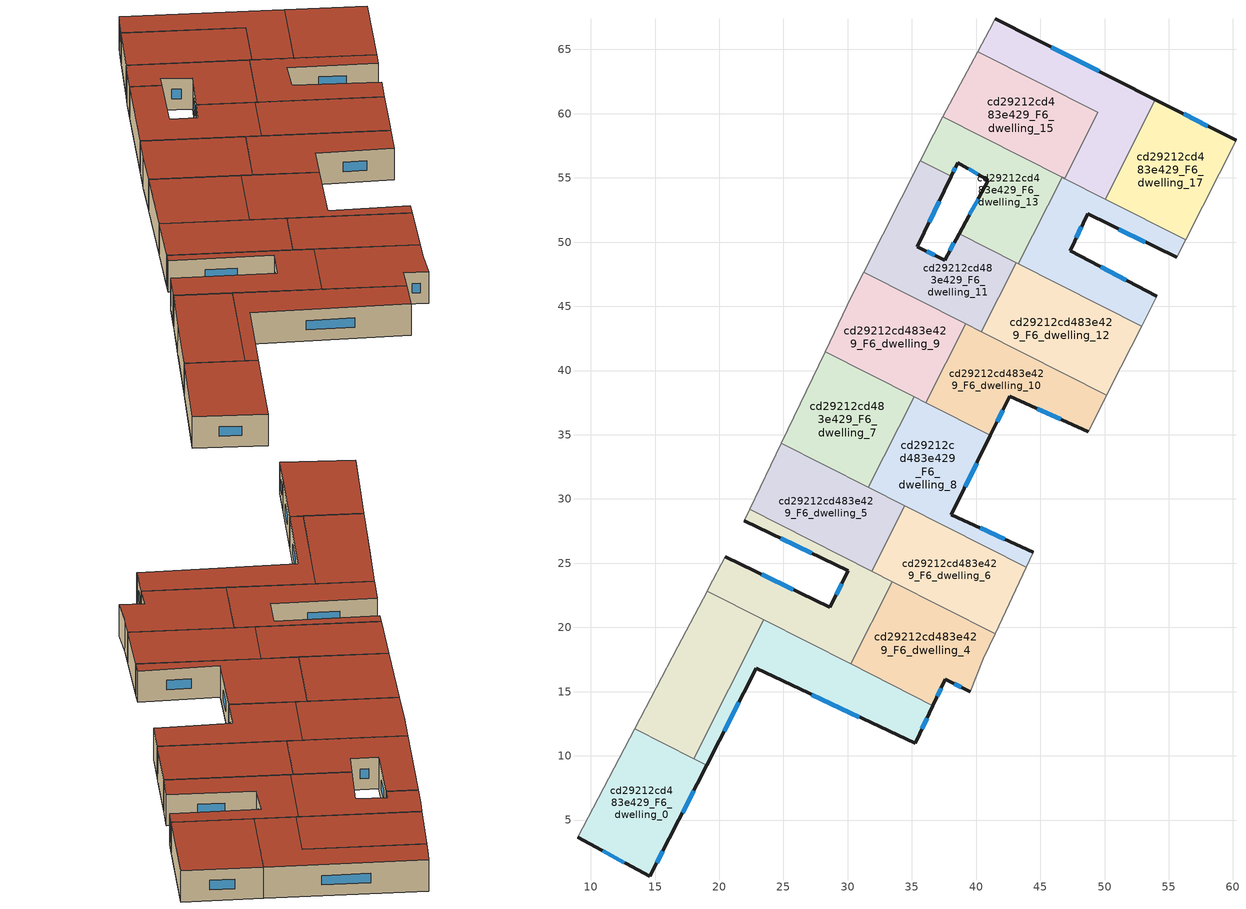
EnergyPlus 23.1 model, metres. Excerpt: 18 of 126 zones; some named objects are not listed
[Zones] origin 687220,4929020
cd29212cd483e429_F6_dwelling_0
 floor to cd29212cd483e429_F5_dwelling_0 (EU_floor_Construction): 19.02,9.26 16.12,3.6 14.59,0.63 8.96,3.66 13.42,12.1 z18
 wall outside (EU_wall_Construction): 8.96,3.66 14.59,0.63 16.12,3.6 19.02,9.26 z18:21
 wall adiabatic (EU_wall_Construction): 13.42,12.1 8.96,3.66 z18:21
 wall to cd29212cd483e429_F6_dwelling_1 (EU_wall_Construction): 18,9.78 13.42,12.1 z18:21
 wall to cd29212cd483e429_F6_dwelling_2 (EU_wall_Construction): 19.02,9.26 18,9.78 z18:21
 window (EU_Window_Construction): 17.14,5.59 18,7.28 / 15.13,1.68 15.59,2.56 / 10.94,2.6 12.62,1.7 z19.05:19.95
 roof outside (EU_roof_Construction): 16.12,3.6 19.02,9.26 13.42,12.1 8.96,3.66 14.59,0.63 z21
cd29212cd483e429_F6_dwelling_1
 floor to cd29212cd483e429_F5_dwelling_1 (EU_floor_Construction): 23.47,20.58 18,9.78 13.42,12.1 16.78,18.48 19.05,22.82 z18
 wall adiabatic (EU_wall_Construction): 19.05,22.82 16.78,18.48 13.42,12.1 z18:21
 wall to cd29212cd483e429_F6_dwelling_2 (EU_wall_Construction): 18,9.78 23.47,20.58 z18:21
 wall to cd29212cd483e429_F6_dwelling_3 (EU_wall_Construction): 23.47,20.58 19.05,22.82 z18:21
 roof outside (EU_roof_Construction): 18,9.78 23.47,20.58 19.05,22.82 16.78,18.48 13.42,12.1 z21
cd29212cd483e429_F6_dwelling_10
 floor to cd29212cd483e429_F5_dwelling_10 (EU_floor_Construction): 50.17,38.08 48.73,35.22 42.61,37.98 41.12,34.96 36.09,37.5 39.2,43.63 z18
 wall outside (EU_wall_Construction): 41.12,34.96 42.61,37.98 48.73,35.22 z18:21
 wall to cd29212cd483e429_F6_dwelling_9 (EU_wall_Construction): 39.2,43.63 36.09,37.5 z18:21
 wall adiabatic (EU_wall_Construction): 48.73,35.22 50.17,38.08 z18:21
 wall to cd29212cd483e429_F6_dwelling_8 (EU_wall_Construction): 36.09,37.5 41.12,34.96 z18:21
 wall to cd29212cd483e429_F6_dwelling_12 (EU_wall_Construction): 50.17,38.08 40.39,43.03 z18:21
 wall to cd29212cd483e429_F6_dwelling_11 (EU_wall_Construction): 40.39,43.03 39.2,43.63 z18:21
 window (EU_Window_Construction): 44.76,37.02 46.59,36.19 / 41.64,36.02 42.09,36.92 z19.05:19.95
 roof outside (EU_roof_Construction): 48.73,35.22 50.17,38.08 39.2,43.63 36.09,37.5 41.12,34.96 42.61,37.98 z21
cd29212cd483e429_F6_dwelling_11
 floor to cd29212cd483e429_F5_dwelling_11 (EU_floor_Construction): 38.06,55.11 35.4,49.64 37.54,48.6 38.67,50.66 43.11,48.41 40.39,43.03 31.26,47.65 35.64,56.34 z18
 wall outside (EU_wall_Construction): 38.67,50.66 37.54,48.6 35.4,49.64 38.06,55.11 z18:21
 wall to cd29212cd483e429_F6_dwelling_13 (EU_wall_Construction): 38.06,55.11 35.64,56.34 / 43.11,48.41 38.67,50.66 z18:21
 wall to cd29212cd483e429_F6_dwelling_12 (EU_wall_Construction): 40.39,43.03 43.11,48.41 z18:21
 wall adiabatic (EU_wall_Construction): 35.64,56.34 31.26,47.65 z18:21
 wall to cd29212cd483e429_F6_dwelling_9 (EU_wall_Construction): 31.26,47.65 39.2,43.63 z18:21
 window (EU_Window_Construction): 36.33,51.56 37.13,53.2 / 36.79,48.97 36.15,49.28 / 38.28,49.94 37.94,49.32 z19.05:19.95
 roof outside (EU_roof_Construction): 40.39,43.03 43.11,48.41 38.67,50.66 37.54,48.6 35.4,49.64 38.06,55.11 35.64,56.34 31.26,47.65 z21
cd29212cd483e429_F6_dwelling_12
 floor to cd29212cd483e429_F5_dwelling_12 (EU_floor_Construction): 52.89,43.45 50.45,38.64 50.17,38.08 40.39,43.03 43.11,48.41 z18
 wall adiabatic (EU_wall_Construction): 50.17,38.08 50.45,38.64 52.89,43.45 z18:21
 wall to cd29212cd483e429_F6_dwelling_14 (EU_wall_Construction): 52.89,43.45 43.28,48.32 z18:21
 wall to cd29212cd483e429_F6_dwelling_13 (EU_wall_Construction): 43.28,48.32 43.11,48.41 z18:21
 roof outside (EU_roof_Construction): 50.45,38.64 52.89,43.45 43.11,48.41 40.39,43.03 50.17,38.08 z21
cd29212cd483e429_F6_dwelling_13
 floor to cd29212cd483e429_F5_dwelling_13 (EU_floor_Construction): 46.69,55.04 43.28,48.32 38.67,50.66 40.95,54.81 38.57,56.18 38.06,55.11 35.64,56.34 36.68,58.41 37.4,59.75 z18
 wall outside (EU_wall_Construction): 38.06,55.11 38.57,56.18 40.95,54.81 38.67,50.66 z18:21
 wall adiabatic (EU_wall_Construction): 37.4,59.75 36.68,58.41 35.64,56.34 z18:21
 wall to cd29212cd483e429_F6_dwelling_14 (EU_wall_Construction): 43.28,48.32 46.69,55.04 z18:21
 wall to cd29212cd483e429_F6_dwelling_15 (EU_wall_Construction): 46.69,55.04 37.4,59.75 z18:21
 window (EU_Window_Construction): 39.41,55.7 40.12,55.29 / 38.24,55.49 38.39,55.81 / 40.15,53.35 39.47,52.11 z19.05:19.95
 roof outside (EU_roof_Construction): 43.28,48.32 46.69,55.04 37.4,59.75 36.68,58.41 35.64,56.34 38.06,55.11 38.57,56.18 40.95,54.81 38.67,50.66 z21
cd29212cd483e429_F6_dwelling_14
 floor to cd29212cd483e429_F5_dwelling_14 (EU_floor_Construction): 56.31,50.17 55.62,48.82 48.67,52.2 47.32,49.32 54.07,45.78 52.89,43.45 43.28,48.32 46.69,55.04 z18
 wall outside (EU_wall_Construction): 54.07,45.78 47.32,49.32 48.67,52.2 55.62,48.82 z18:21
 wall adiabatic (EU_wall_Construction): 55.62,48.82 56.31,50.17 / 52.89,43.45 54.07,45.78 z18:21
 wall to cd29212cd483e429_F6_dwelling_17 (EU_wall_Construction): 56.31,50.17 50.04,53.34 z18:21
 wall to cd29212cd483e429_F6_dwelling_16 (EU_wall_Construction): 50.04,53.35 46.88,54.95 z18:21
 wall to cd29212cd483e429_F6_dwelling_15 (EU_wall_Construction): 46.88,54.95 46.69,55.04 z18:21
 window (EU_Window_Construction): 51.11,51.02 53.19,50.01 / 47.8,50.33 48.2,51.19 / 51.71,47.02 49.69,48.08 z19.05:19.95
 roof outside (EU_roof_Construction): 54.07,45.78 47.32,49.32 48.67,52.2 55.62,48.82 56.31,50.17 46.69,55.04 43.28,48.32 52.89,43.45 z21
cd29212cd483e429_F6_dwelling_15
 floor to cd29212cd483e429_F5_dwelling_15 (EU_floor_Construction): 49.49,60.09 46.88,54.95 37.4,59.75 40.12,64.84 z18
 wall to cd29212cd483e429_F6_dwelling_16 (EU_wall_Construction): 46.88,54.95 49.49,60.09 40.12,64.84 z18:21
 wall adiabatic (EU_wall_Construction): 40.12,64.84 37.4,59.75 z18:21
 roof outside (EU_roof_Construction): 46.88,54.95 49.49,60.09 40.12,64.84 37.4,59.75 z21
cd29212cd483e429_F6_dwelling_16
 floor to cd29212cd483e429_F5_dwelling_16 (EU_floor_Construction): 53.96,61.09 50.04,53.34 46.88,54.95 49.49,60.09 40.12,64.84 41.01,66.51 41.47,67.38 z18
 wall outside (EU_wall_Construction): 53.96,61.09 41.47,67.38 z18:21
 wall adiabatic (EU_wall_Construction): 41.47,67.38 41.01,66.51 40.12,64.84 z18:21
 wall to cd29212cd483e429_F6_dwelling_17 (EU_wall_Construction): 50.04,53.34 53.96,61.09 z18:21
 window (EU_Window_Construction): 49.58,63.29 45.85,65.17 z19.05:19.95
 roof outside (EU_roof_Construction): 50.04,53.34 53.96,61.09 41.47,67.38 41.01,66.51 40.12,64.84 49.49,60.09 46.88,54.95 z21
cd29212cd483e429_F6_dwelling_17
 floor to cd29212cd483e429_F5_dwelling_17 (EU_floor_Construction): 60.23,57.92 56.31,50.17 50.04,53.34 53.96,61.09 z18
 wall outside (EU_wall_Construction): 60.23,57.92 53.96,61.09 z18:21
 wall adiabatic (EU_wall_Construction): 56.31,50.17 60.23,57.92 z18:21
 window (EU_Window_Construction): 58.03,59.03 56.16,59.98 z19.05:19.95
 roof outside (EU_roof_Construction): 56.31,50.17 60.23,57.92 53.96,61.09 50.04,53.34 z21
cd29212cd483e429_F6_dwelling_2
 floor to cd29212cd483e429_F5_dwelling_2 (EU_floor_Construction): 36.64,13.91 35.32,11.12 35.25,10.97 22.88,16.81 19.02,9.26 18,9.78 23.47,20.58 z18
 wall outside (EU_wall_Construction): 19.02,9.26 22.88,16.81 35.25,10.97 35.32,11.12 36.64,13.91 z18:21
 wall to cd29212cd483e429_F6_dwelling_4 (EU_wall_Construction): 36.64,13.91 30.22,17.16 z18:21
 wall to cd29212cd483e429_F6_dwelling_3 (EU_wall_Construction): 30.22,17.16 23.47,20.58 z18:21
 window (EU_Window_Construction): 27.22,14.77 30.92,13.02 / 20.37,11.91 21.53,14.17 / 35.79,12.1 36.18,12.93 z19.05:19.95
 roof outside (EU_roof_Construction): 35.25,10.97 35.32,11.12 36.64,13.91 23.47,20.58 18,9.78 19.02,9.26 22.88,16.81 z21
cd29212cd483e429_F6_dwelling_3
 floor to cd29212cd483e429_F5_dwelling_3 (EU_floor_Construction): 33.47,23.57 30.22,17.16 19.05,22.82 19.19,23.08 20.46,25.49 20.47,25.51 28.61,21.56 30.04,24.4 21.94,28.32 22.36,29.2 z18
 wall outside (EU_wall_Construction): 21.94,28.32 30.04,24.4 28.61,21.56 20.47,25.51 z18:21
 wall adiabatic (EU_wall_Construction): 20.47,25.51 20.46,25.49 19.19,23.08 19.05,22.82 / 22.36,29.2 21.94,28.32 z18:21
 wall to cd29212cd483e429_F6_dwelling_4 (EU_wall_Construction): 30.22,17.16 33.47,23.57 z18:21
 wall to cd29212cd483e429_F6_dwelling_5 (EU_wall_Construction): 31.86,24.39 22.36,29.2 z18:21
 wall to cd29212cd483e429_F6_dwelling_6 (EU_wall_Construction): 33.47,23.57 31.86,24.39 z18:21
 window (EU_Window_Construction): 25.76,22.95 23.33,24.13 / 29.54,23.41 29.12,22.56 / 24.78,26.95 27.2,25.78 z19.05:19.95
 roof outside (EU_roof_Construction): 30.22,17.16 33.47,23.57 22.36,29.2 21.94,28.32 30.04,24.4 28.61,21.56 20.47,25.51 20.46,25.49 19.19,23.08 19.05,22.82 z21
cd29212cd483e429_F6_dwelling_4
 floor to cd29212cd483e429_F5_dwelling_4 (EU_floor_Construction): 41.48,19.52 40.55,17.54 39.52,14.98 37.61,15.97 36.64,13.91 30.22,17.16 33.47,23.57 z18
 wall outside (EU_wall_Construction): 36.64,13.91 37.61,15.97 39.52,14.98 z18:21
 wall adiabatic (EU_wall_Construction): 39.52,14.98 40.55,17.54 41.48,19.52 z18:21
 wall to cd29212cd483e429_F6_dwelling_6 (EU_wall_Construction): 41.48,19.52 33.47,23.57 z18:21
 window (EU_Window_Construction): 38.28,15.63 38.85,15.33 / 36.98,14.63 37.27,15.25 z19.05:19.95
 roof outside (EU_roof_Construction): 39.52,14.98 40.55,17.54 41.48,19.52 33.47,23.57 30.22,17.16 36.64,13.91 37.61,15.97 z21
cd29212cd483e429_F6_dwelling_5
 floor to cd29212cd483e429_F5_dwelling_5 (EU_floor_Construction): 34.43,29.47 31.86,24.39 22.36,29.2 24.82,34.34 z18
 wall to cd29212cd483e429_F6_dwelling_6 (EU_wall_Construction): 31.86,24.39 34.43,29.47 z18:21
 wall adiabatic (EU_wall_Construction): 24.82,34.34 22.36,29.2 z18:21
 wall to cd29212cd483e429_F6_dwelling_7 (EU_wall_Construction): 31.62,30.89 24.82,34.34 z18:21
 wall to cd29212cd483e429_F6_dwelling_8 (EU_wall_Construction): 34.43,29.47 31.62,30.89 z18:21
 roof outside (EU_roof_Construction): 31.86,24.39 34.43,29.47 24.82,34.34 22.36,29.2 z21
cd29212cd483e429_F6_dwelling_6
 floor to cd29212cd483e429_F5_dwelling_6 (EU_floor_Construction): 43.92,24.67 41.48,19.52 31.86,24.39 34.43,29.47 z18
 wall adiabatic (EU_wall_Construction): 41.48,19.52 43.92,24.67 z18:21
 wall to cd29212cd483e429_F6_dwelling_8 (EU_wall_Construction): 43.92,24.67 34.43,29.47 z18:21
 roof outside (EU_roof_Construction): 41.48,19.52 43.92,24.67 34.43,29.47 31.86,24.39 z21
cd29212cd483e429_F6_dwelling_7
 floor to cd29212cd483e429_F5_dwelling_7 (EU_floor_Construction): 35.19,37.96 31.62,30.89 24.82,34.34 28.24,41.48 z18
 wall to cd29212cd483e429_F6_dwelling_8 (EU_wall_Construction): 31.62,30.89 35.19,37.96 z18:21
 wall adiabatic (EU_wall_Construction): 28.24,41.48 24.82,34.34 z18:21
 wall to cd29212cd483e429_F6_dwelling_9 (EU_wall_Construction): 35.19,37.96 28.24,41.48 z18:21
 roof outside (EU_roof_Construction): 31.62,30.89 35.19,37.96 28.24,41.48 24.82,34.34 z21
cd29212cd483e429_F6_dwelling_8
 floor to cd29212cd483e429_F5_dwelling_8 (EU_floor_Construction): 41.12,34.96 38.06,28.77 44.46,25.83 43.92,24.67 31.62,30.89 35.19,37.96 z18
 wall outside (EU_wall_Construction): 44.46,25.83 38.06,28.77 41.12,34.96 z18:21
 wall adiabatic (EU_wall_Construction): 43.92,24.67 44.46,25.83 z18:21
 wall to cd29212cd483e429_F6_dwelling_9 (EU_wall_Construction): 36.09,37.5 35.19,37.96 z18:21
 window (EU_Window_Construction): 39.13,30.94 40.05,32.79 / 42.22,26.86 40.31,27.74 z19.05:19.95
 roof outside (EU_roof_Construction): 43.92,24.67 44.46,25.83 38.06,28.77 41.12,34.96 35.19,37.96 31.62,30.89 z21
cd29212cd483e429_F6_dwelling_9
 floor to cd29212cd483e429_F5_dwelling_9 (EU_floor_Construction): 39.2,43.63 36.09,37.5 28.24,41.48 29.97,45.08 29.98,45.12 31.26,47.65 z18
 wall adiabatic (EU_wall_Construction): 31.26,47.65 29.98,45.12 29.97,45.08 28.24,41.48 z18:21
 roof outside (EU_roof_Construction): 36.09,37.5 39.2,43.63 31.26,47.65 29.98,45.12 29.97,45.08 28.24,41.48 z21
[Building]
EU S2 Campaign: North Axis=0; Terrain=City; Solar Distribution=FullExterior
[Site:Location]
Bologna: Latitude=44.5; Longitude=11.25; Time Zone=1; Elevation=37
[SizingPeriod:WeatherFileDays]
AnnualSizingPeriod: Begin Month=1; Begin Day of Month=1; End Month=12; End Day of Month=31; Day of Week for Start Day=Monday; Use Weather File Daylight Saving Period=No; Use Weather File Rain and Snow Indicators=No
[MATERIAL]
EU_InternalMass_Material: Roughness=MediumRough; Thickness=0.1; Conductivity=1; Density=1800; Specific Heat=900; Thermal Absorptance=0.9; Solar Absorptance=0.7; Visible Absorptance=0.7
[MATERIAL:NOMASS] Roughness=MediumRough; Thermal Absorptance=0.9; Solar Absorptance=0.7; Visible Absorptance=0.7
Name | Thermal Resistance
EU_wall_NoMass | 0.890213
EU_roof_NoMass | 0.636128
EU_floor_NoMass | 0.79516
[WINDOWMATERIAL:SIMPLEGLAZINGSYSTEM]
EU_Window_SimpleGlazing: UFactor=4.49146; Solar Heat Gain Coefficient=0.85; Visible Transmittance=0.85
[CONSTRUCTION]
EU_wall_Construction: EU_wall_NoMass
EU_roof_Construction: EU_roof_NoMass
EU_floor_Construction: EU_floor_NoMass
EU_Window_Construction: EU_Window_SimpleGlazing
EU_InternalMass_Construction: EU_InternalMass_Material
[ZONE] Type=1; Multiplier=1; Ceiling Height=autocalculate; Floor Area=autocalculate; Part of Total Floor Area=Yes
Name | Volume
cd29212cd483e429_F6_dwelling_0; cd29212cd483e429_F6_dwelling_16 | 182.966
cd29212cd483e429_F6_dwelling_1 | 182.969
cd29212cd483e429_F6_dwelling_10 | 182.99
cd29212cd483e429_F6_dwelling_11 | 198.152
cd29212cd483e429_F6_dwelling_12 | 198.146
cd29212cd483e429_F6_dwelling_13; cd29212cd483e429_F6_dwelling_14 | 167.782
cd29212cd483e429_F6_dwelling_15; cd29212cd483e429_F6_dwelling_2; cd29212cd483e429_F6_dwelling_6 | 182.944
cd29212cd483e429_F6_dwelling_17 | 182.967
cd29212cd483e429_F6_dwelling_3 | 182.971
cd29212cd483e429_F6_dwelling_4 | 182.976
cd29212cd483e429_F6_dwelling_5 | 182.929
cd29212cd483e429_F6_dwelling_7 | 182.968
cd29212cd483e429_F6_dwelling_8 | 182.956
cd29212cd483e429_F6_dwelling_9 | 182.978
[INTERNALMASS] Construction=EU_InternalMass_Construction
Name | Zone or ZoneList | Surface Area
cd29212cd483e429_F6_dwelling_0_EU_InternalMass | cd29212cd483e429_F6_dwelling_0 | 60.9888
cd29212cd483e429_F6_dwelling_1_EU_InternalMass | cd29212cd483e429_F6_dwelling_1 | 60.9896
cd29212cd483e429_F6_dwelling_2_EU_InternalMass | cd29212cd483e429_F6_dwelling_2 | 60.9811
cd29212cd483e429_F6_dwelling_3_EU_InternalMass | cd29212cd483e429_F6_dwelling_3 | 60.9954
cd29212cd483e429_F6_dwelling_4_EU_InternalMass | cd29212cd483e429_F6_dwelling_4 | 60.9917
cd29212cd483e429_F6_dwelling_5_EU_InternalMass | cd29212cd483e429_F6_dwelling_5 | 60.9764
cd29212cd483e429_F6_dwelling_6_EU_InternalMass | cd29212cd483e429_F6_dwelling_6 | 60.9809
cd29212cd483e429_F6_dwelling_7_EU_InternalMass | cd29212cd483e429_F6_dwelling_7 | 60.9885
cd29212cd483e429_F6_dwelling_8_EU_InternalMass | cd29212cd483e429_F6_dwelling_8 | 60.986
cd29212cd483e429_F6_dwelling_9_EU_InternalMass | cd29212cd483e429_F6_dwelling_9 | 60.9933
cd29212cd483e429_F6_dwelling_10_EU_InternalMass | cd29212cd483e429_F6_dwelling_10 | 60.9966
cd29212cd483e429_F6_dwelling_11_EU_InternalMass | cd29212cd483e429_F6_dwelling_11 | 66.0517
cd29212cd483e429_F6_dwelling_12_EU_InternalMass | cd29212cd483e429_F6_dwelling_12 | 66.0498
cd29212cd483e429_F6_dwelling_13_EU_InternalMass | cd29212cd483e429_F6_dwelling_13 | 55.9277
cd29212cd483e429_F6_dwelling_14_EU_InternalMass | cd29212cd483e429_F6_dwelling_14 | 55.9274
cd29212cd483e429_F6_dwelling_15_EU_InternalMass | cd29212cd483e429_F6_dwelling_15 | 60.9818
cd29212cd483e429_F6_dwelling_16_EU_InternalMass | cd29212cd483e429_F6_dwelling_16 | 60.9886
cd29212cd483e429_F6_dwelling_17_EU_InternalMass | cd29212cd483e429_F6_dwelling_17 | 60.9881
[OTHEREQUIPMENT] Fuel Type=Electricity; Design Level Calculation Method=Watts/Area; Power per Zone Floor Area=1; Fraction Latent=0; Fraction Radiant=0; Fraction Lost=0; Carbon Dioxide Generation Rate=0; EndUse Subcategory=EU_Step8_InternalGains
Name | Zone or ZoneList or Space or SpaceList | Schedule
EU_Step8_InternalGain_cd29212cd483e429_F6_dwelling_0_f000 | cd29212cd483e429_F6_dwelling_0 | EU_Step8_GainSchedule_cd29212cd483e429_F6_dwelling_0_f000
EU_Step8_InternalGain_cd29212cd483e429_F6_dwelling_1_f000 | cd29212cd483e429_F6_dwelling_1 | EU_Step8_GainSchedule_cd29212cd483e429_F6_dwelling_1_f000
EU_Step8_InternalGain_cd29212cd483e429_F6_dwelling_2_f000 | cd29212cd483e429_F6_dwelling_2 | EU_Step8_GainSchedule_cd29212cd483e429_F6_dwelling_2_f000
EU_Step8_InternalGain_cd29212cd483e429_F6_dwelling_3_f000 | cd29212cd483e429_F6_dwelling_3 | EU_Step8_GainSchedule_cd29212cd483e429_F6_dwelling_3_f000
EU_Step8_InternalGain_cd29212cd483e429_F6_dwelling_4_f000 | cd29212cd483e429_F6_dwelling_4 | EU_Step8_GainSchedule_cd29212cd483e429_F6_dwelling_4_f000
EU_Step8_InternalGain_cd29212cd483e429_F6_dwelling_5_f000 | cd29212cd483e429_F6_dwelling_5 | EU_Step8_GainSchedule_cd29212cd483e429_F6_dwelling_5_f000
EU_Step8_InternalGain_cd29212cd483e429_F6_dwelling_6_f000 | cd29212cd483e429_F6_dwelling_6 | EU_Step8_GainSchedule_cd29212cd483e429_F6_dwelling_6_f000
EU_Step8_InternalGain_cd29212cd483e429_F6_dwelling_7_f000 | cd29212cd483e429_F6_dwelling_7 | EU_Step8_GainSchedule_cd29212cd483e429_F6_dwelling_7_f000
EU_Step8_InternalGain_cd29212cd483e429_F6_dwelling_8_f000 | cd29212cd483e429_F6_dwelling_8 | EU_Step8_GainSchedule_cd29212cd483e429_F6_dwelling_8_f000
EU_Step8_InternalGain_cd29212cd483e429_F6_dwelling_9_f000 | cd29212cd483e429_F6_dwelling_9 | EU_Step8_GainSchedule_cd29212cd483e429_F6_dwelling_9_f000
EU_Step8_InternalGain_cd29212cd483e429_F6_dwelling_10_f000 | cd29212cd483e429_F6_dwelling_10 | EU_Step8_GainSchedule_cd29212cd483e429_F6_dwelling_10_f000
EU_Step8_InternalGain_cd29212cd483e429_F6_dwelling_11_f000 | cd29212cd483e429_F6_dwelling_11 | EU_Step8_GainSchedule_cd29212cd483e429_F6_dwelling_11_f000
EU_Step8_InternalGain_cd29212cd483e429_F6_dwelling_12_f000 | cd29212cd483e429_F6_dwelling_12 | EU_Step8_GainSchedule_cd29212cd483e429_F6_dwelling_12_f000
EU_Step8_InternalGain_cd29212cd483e429_F6_dwelling_13_f000 | cd29212cd483e429_F6_dwelling_13 | EU_Step8_GainSchedule_cd29212cd483e429_F6_dwelling_13_f000
EU_Step8_InternalGain_cd29212cd483e429_F6_dwelling_14_f000 | cd29212cd483e429_F6_dwelling_14 | EU_Step8_GainSchedule_cd29212cd483e429_F6_dwelling_14_f000
EU_Step8_InternalGain_cd29212cd483e429_F6_dwelling_15_f000 | cd29212cd483e429_F6_dwelling_15 | EU_Step8_GainSchedule_cd29212cd483e429_F6_dwelling_15_f000
EU_Step8_InternalGain_cd29212cd483e429_F6_dwelling_16_f000 | cd29212cd483e429_F6_dwelling_16 | EU_Step8_GainSchedule_cd29212cd483e429_F6_dwelling_16_f000
EU_Step8_InternalGain_cd29212cd483e429_F6_dwelling_17_f000 | cd29212cd483e429_F6_dwelling_17 | EU_Step8_GainSchedule_cd29212cd483e429_F6_dwelling_17_f000
[ZONEVENTILATION:DESIGNFLOWRATE] Schedule=EU_AlwaysOn; Design Flow Rate Calculation Method=AirChanges/Hour; Air Changes per Hour=0.718634; Ventilation Type=Natural; Fan Pressure Rise=0; Fan Total Efficiency=1; Constant Term Coefficient=1; Temperature Term Coefficient=0; Velocity Term Coefficient=0; Velocity Squared Term Coefficient=0; Minimum Indoor Temperature=-100; Maximum Indoor Temperature=100; Delta Temperature=-100; Minimum Outdoor Temperature=-100; Maximum Outdoor Temperature=100; Maximum Wind Speed=40
Name | Zone or ZoneList or Space or SpaceList
EU_ConstantAir_cd29212cd483e429_F6_dwelling_0 | cd29212cd483e429_F6_dwelling_0
EU_ConstantAir_cd29212cd483e429_F6_dwelling_1 | cd29212cd483e429_F6_dwelling_1
EU_ConstantAir_cd29212cd483e429_F6_dwelling_2 | cd29212cd483e429_F6_dwelling_2
EU_ConstantAir_cd29212cd483e429_F6_dwelling_3 | cd29212cd483e429_F6_dwelling_3
EU_ConstantAir_cd29212cd483e429_F6_dwelling_4 | cd29212cd483e429_F6_dwelling_4
EU_ConstantAir_cd29212cd483e429_F6_dwelling_5 | cd29212cd483e429_F6_dwelling_5
EU_ConstantAir_cd29212cd483e429_F6_dwelling_6 | cd29212cd483e429_F6_dwelling_6
EU_ConstantAir_cd29212cd483e429_F6_dwelling_7 | cd29212cd483e429_F6_dwelling_7
EU_ConstantAir_cd29212cd483e429_F6_dwelling_8 | cd29212cd483e429_F6_dwelling_8
EU_ConstantAir_cd29212cd483e429_F6_dwelling_9 | cd29212cd483e429_F6_dwelling_9
EU_ConstantAir_cd29212cd483e429_F6_dwelling_10 | cd29212cd483e429_F6_dwelling_10
EU_ConstantAir_cd29212cd483e429_F6_dwelling_11 | cd29212cd483e429_F6_dwelling_11
EU_ConstantAir_cd29212cd483e429_F6_dwelling_12 | cd29212cd483e429_F6_dwelling_12
EU_ConstantAir_cd29212cd483e429_F6_dwelling_13 | cd29212cd483e429_F6_dwelling_13
EU_ConstantAir_cd29212cd483e429_F6_dwelling_14 | cd29212cd483e429_F6_dwelling_14
EU_ConstantAir_cd29212cd483e429_F6_dwelling_15 | cd29212cd483e429_F6_dwelling_15
EU_ConstantAir_cd29212cd483e429_F6_dwelling_16 | cd29212cd483e429_F6_dwelling_16
EU_ConstantAir_cd29212cd483e429_F6_dwelling_17 | cd29212cd483e429_F6_dwelling_17
[HVACTEMPLATE:ZONE:IDEALLOADSAIRSYSTEM] System Availability Schedule=EU_AlwaysOn; Maximum Heating Supply Air Temperature=50; Minimum Cooling Supply Air Temperature=13; Maximum Heating Supply Air Humidity Ratio=0.0156; Minimum Cooling Supply Air Humidity Ratio=0.0077; Heating Limit=NoLimit; Cooling Limit=NoLimit; Heating Availability Schedule=EU_AlwaysOn; Cooling Availability Schedule=EU_CoolingOff; Dehumidification Control Type=ConstantSensibleHeatRatio; Cooling Sensible Heat Ratio=0.7; Dehumidification Setpoint=60; Humidification Control Type=None; Humidification Setpoint=30; Outdoor Air Method=None; Outdoor Air Flow Rate per Person=0.00944; Outdoor Air Flow Rate per Zone Floor Area=0; Outdoor Air Flow Rate per Zone=0; Demand Controlled Ventilation Type=None; Outdoor Air Economizer Type=NoEconomizer; Heat Recovery Type=None; Sensible Heat Recovery Effectiveness=0.7; Latent Heat Recovery Effectiveness=0.65
Name | Template Thermostat
cd29212cd483e429_F6_dwelling_0 | EU_HeatOnly_cd29212cd483e429_F6_dwelling_0
cd29212cd483e429_F6_dwelling_1 | EU_HeatOnly_cd29212cd483e429_F6_dwelling_1
cd29212cd483e429_F6_dwelling_2 | EU_HeatOnly_cd29212cd483e429_F6_dwelling_2
cd29212cd483e429_F6_dwelling_3 | EU_HeatOnly_cd29212cd483e429_F6_dwelling_3
cd29212cd483e429_F6_dwelling_4 | EU_HeatOnly_cd29212cd483e429_F6_dwelling_4
cd29212cd483e429_F6_dwelling_5 | EU_HeatOnly_cd29212cd483e429_F6_dwelling_5
cd29212cd483e429_F6_dwelling_6 | EU_HeatOnly_cd29212cd483e429_F6_dwelling_6
cd29212cd483e429_F6_dwelling_7 | EU_HeatOnly_cd29212cd483e429_F6_dwelling_7
cd29212cd483e429_F6_dwelling_8 | EU_HeatOnly_cd29212cd483e429_F6_dwelling_8
cd29212cd483e429_F6_dwelling_9 | EU_HeatOnly_cd29212cd483e429_F6_dwelling_9
cd29212cd483e429_F6_dwelling_10 | EU_HeatOnly_cd29212cd483e429_F6_dwelling_10
cd29212cd483e429_F6_dwelling_11 | EU_HeatOnly_cd29212cd483e429_F6_dwelling_11
cd29212cd483e429_F6_dwelling_12 | EU_HeatOnly_cd29212cd483e429_F6_dwelling_12
cd29212cd483e429_F6_dwelling_13 | EU_HeatOnly_cd29212cd483e429_F6_dwelling_13
cd29212cd483e429_F6_dwelling_14 | EU_HeatOnly_cd29212cd483e429_F6_dwelling_14
cd29212cd483e429_F6_dwelling_15 | EU_HeatOnly_cd29212cd483e429_F6_dwelling_15
cd29212cd483e429_F6_dwelling_16 | EU_HeatOnly_cd29212cd483e429_F6_dwelling_16
cd29212cd483e429_F6_dwelling_17 | EU_HeatOnly_cd29212cd483e429_F6_dwelling_17
[SIZING:ZONE] Zone Cooling Design Supply Air Temperature Input Method=SupplyAirTemperature; Zone Cooling Design Supply Air Temperature=13; Zone Heating Design Supply Air Temperature Input Method=SupplyAirTemperature; Zone Heating Design Supply Air Temperature=50; Zone Cooling Design Supply Air Humidity Ratio=0.008; Zone Heating Design Supply Air Humidity Ratio=0.008; Cooling Design Air Flow Method=DesignDay; Cooling Design Air Flow Rate=0; Cooling Minimum Air Flow per Zone Floor Area=0.000762; Cooling Minimum Air Flow=0; Cooling Minimum Air Flow Fraction=0.2; Heating Design Air Flow Method=DesignDay; Heating Design Air Flow Rate=0; Heating Maximum Air Flow per Zone Floor Area=0.002032; Heating Maximum Air Flow=0.141576; Heating Maximum Air Flow Fraction=0.3; Account for Dedicated Outdoor Air System=No; Dedicated Outdoor Air System Control Strategy=NeutralSupplyAir; Dedicated Outdoor Air Low Setpoint Temperature for Design=autosize; Dedicated Outdoor Air High Setpoint Temperature for Design=autosize; Zone Load Sizing Method=Sensible Load Only No Latent Load; Zone Latent Cooling Design Supply Air Humidity Ratio Input Method=HumidityRatioDifference; Zone Cooling Design Supply Air Humidity Ratio Difference=0.005; Zone Latent Heating Design Supply Air Humidity Ratio Input Method=HumidityRatioDifference; Zone Humidification Design Supply Air Humidity Ratio Difference=0.005
cd29212cd483e429_F6_dwelling_0; cd29212cd483e429_F6_dwelling_1; cd29212cd483e429_F6_dwelling_2; cd29212cd483e429_F6_dwelling_3; cd29212cd483e429_F6_dwelling_4; cd29212cd483e429_F6_dwelling_5; cd29212cd483e429_F6_dwelling_6; cd29212cd483e429_F6_dwelling_7; cd29212cd483e429_F6_dwelling_8; cd29212cd483e429_F6_dwelling_9; cd29212cd483e429_F6_dwelling_10; cd29212cd483e429_F6_dwelling_11; cd29212cd483e429_F6_dwelling_12; cd29212cd483e429_F6_dwelling_13; cd29212cd483e429_F6_dwelling_14; cd29212cd483e429_F6_dwelling_15; cd29212cd483e429_F6_dwelling_16; cd29212cd483e429_F6_dwelling_17
[SCHEDULE:CONSTANT]
Name | Hourly Value
EU_AlwaysOn | 1
EU_CoolingOff | 0
[SCHEDULE:FILE] Column Number=1; Rows to Skip at Top=0; Number of Hours of Data=8760; Column Separator=Comma; Interpolate to Timestep=No; Minutes per Item=60; Adjust Schedule for Daylight Savings=Yes
Name | File
EU_Step8_GainSchedule_cd29212cd483e429_F6_dwelling_0_f000 | ../../schedules/cd29212cd483e429/cd29212cd483e429_F6_dwelling_0_f000_gain.csv
EU_Step8_GainSchedule_cd29212cd483e429_F6_dwelling_1_f000 | ../../schedules/cd29212cd483e429/cd29212cd483e429_F6_dwelling_1_f000_gain.csv
EU_Step8_GainSchedule_cd29212cd483e429_F6_dwelling_2_f000 | ../../schedules/cd29212cd483e429/cd29212cd483e429_F6_dwelling_2_f000_gain.csv
EU_Step8_GainSchedule_cd29212cd483e429_F6_dwelling_3_f000 | ../../schedules/cd29212cd483e429/cd29212cd483e429_F6_dwelling_3_f000_gain.csv
EU_Step8_GainSchedule_cd29212cd483e429_F6_dwelling_4_f000 | ../../schedules/cd29212cd483e429/cd29212cd483e429_F6_dwelling_4_f000_gain.csv
EU_Step8_GainSchedule_cd29212cd483e429_F6_dwelling_5_f000 | ../../schedules/cd29212cd483e429/cd29212cd483e429_F6_dwelling_5_f000_gain.csv
EU_Step8_GainSchedule_cd29212cd483e429_F6_dwelling_6_f000 | ../../schedules/cd29212cd483e429/cd29212cd483e429_F6_dwelling_6_f000_gain.csv
EU_Step8_GainSchedule_cd29212cd483e429_F6_dwelling_7_f000 | ../../schedules/cd29212cd483e429/cd29212cd483e429_F6_dwelling_7_f000_gain.csv
EU_Step8_GainSchedule_cd29212cd483e429_F6_dwelling_8_f000 | ../../schedules/cd29212cd483e429/cd29212cd483e429_F6_dwelling_8_f000_gain.csv
EU_Step8_GainSchedule_cd29212cd483e429_F6_dwelling_9_f000 | ../../schedules/cd29212cd483e429/cd29212cd483e429_F6_dwelling_9_f000_gain.csv
EU_Step8_GainSchedule_cd29212cd483e429_F6_dwelling_10_f000 | ../../schedules/cd29212cd483e429/cd29212cd483e429_F6_dwelling_10_f000_gain.csv
EU_Step8_GainSchedule_cd29212cd483e429_F6_dwelling_11_f000 | ../../schedules/cd29212cd483e429/cd29212cd483e429_F6_dwelling_11_f000_gain.csv
EU_Step8_GainSchedule_cd29212cd483e429_F6_dwelling_12_f000 | ../../schedules/cd29212cd483e429/cd29212cd483e429_F6_dwelling_12_f000_gain.csv
EU_Step8_GainSchedule_cd29212cd483e429_F6_dwelling_13_f000 | ../../schedules/cd29212cd483e429/cd29212cd483e429_F6_dwelling_13_f000_gain.csv
EU_Step8_GainSchedule_cd29212cd483e429_F6_dwelling_14_f000 | ../../schedules/cd29212cd483e429/cd29212cd483e429_F6_dwelling_14_f000_gain.csv
EU_Step8_GainSchedule_cd29212cd483e429_F6_dwelling_15_f000 | ../../schedules/cd29212cd483e429/cd29212cd483e429_F6_dwelling_15_f000_gain.csv
EU_Step8_GainSchedule_cd29212cd483e429_F6_dwelling_16_f000 | ../../schedules/cd29212cd483e429/cd29212cd483e429_F6_dwelling_16_f000_gain.csv
EU_Step8_GainSchedule_cd29212cd483e429_F6_dwelling_17_f000 | ../../schedules/cd29212cd483e429/cd29212cd483e429_F6_dwelling_17_f000_gain.csv
